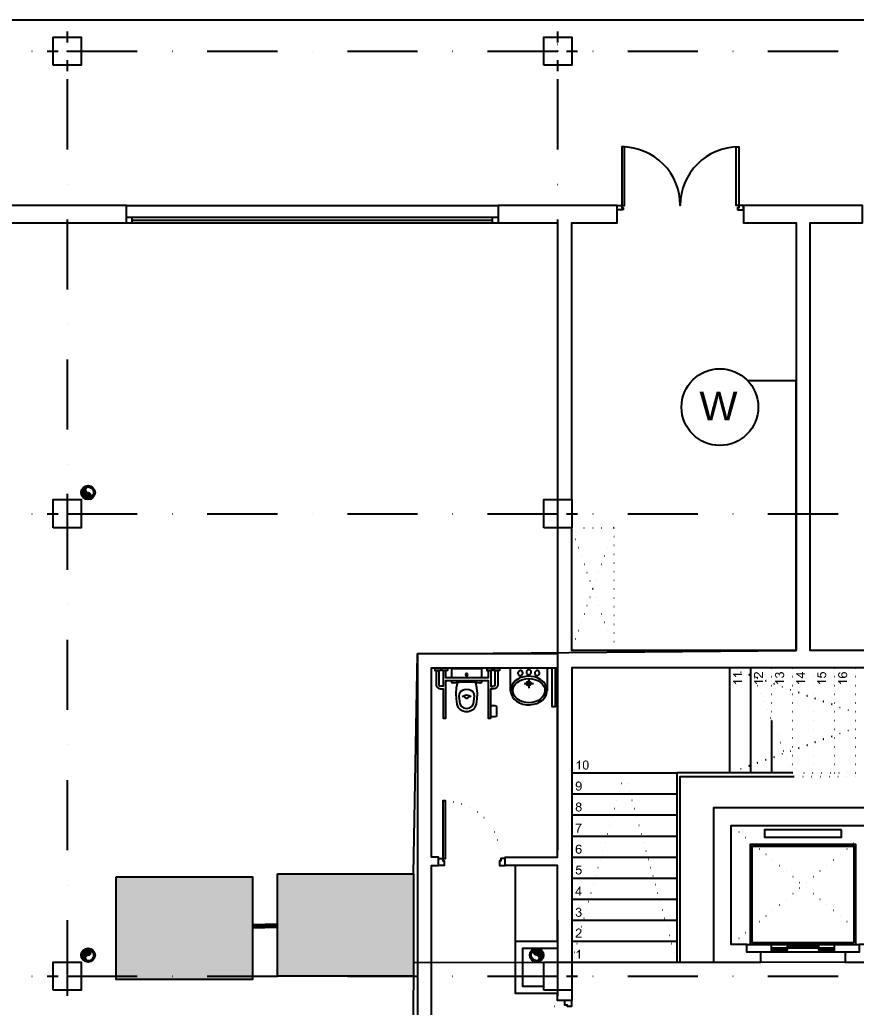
# Model space of a CAD drawing. Header units: millimetres. Extents: x -36361 to 19552, y -12473 to 22835.
# Drawn here: x -19124 to -7004, y -2768 to 11542 of the extents above; entities that cross this region are included whole.
import ezdxf

# ---------------------------------------------------------------- set-up
doc = ezdxf.new("R2010")
doc.units = ezdxf.units.MM
for name, color, linetype in [('cable a tomas dobles', 10, 'Continuous'), ('cable del wifi', 7, 'Continuous'), ('PDF3_Rellenos sólidos', 3, 'Continuous'), ('RRRRRRRRRR', 170, 'Continuous')]:
    doc.layers.add(name, color=color, linetype=linetype)
doc.layers.add('PDF3_Geometría', color=15, linetype='Continuous', true_color=0x944a4a)
doc.layers.add('PDF_Rellenos sólidos', color=172, linetype='Continuous', true_color=0x0000dd)
doc.styles.get("Standard").update_dxf_attribs({"font": 'arial.ttf'})

msp = doc.modelspace()

# ---------------------------------------------------------------- hatches: boundary and pattern name
at = {"layer": 'PDF3_Geometría', "transparency": 33554559}
for points in [[(-8790, 2065), (-8790, 2053), (-8787, 2053), (-8778, 2044), (-8775, 2044), (-8772, 2041), (-8769, 2038), (-8769, 2035), (-8763, 2029), (-8763, 2026), (-8760, 2047), (-8658, 2047), (-8658, 2065)], [(-8763, 2026), (-8760, 2023), (-8757, 2020), (-8757, 2017), (-8742, 2017), (-8742, 2020), (-8745, 2023), (-8745, 2026), (-8748, 2029), (-8748, 2032), (-8751, 2032), (-8751, 2038), (-8754, 2041), (-8757, 2044), (-8757, 2047), (-8760, 2047)], [(-8487, 2047), (-8487, 2035), (-8484, 2032), (-8484, 2029), (-8481, 2026), (-8481, 2023), (-8478, 2020), (-8478, 2017), (-8475, 2014), (-8472, 2014), (-8469, 2011), (-8466, 2011), (-8463, 2008), (-8460, 2008), (-8457, 2005), (-8448, 2005), (-8448, 2020), (-8451, 2020), (-8454, 2023), (-8460, 2023), (-8463, 2026), (-8466, 2029), (-8469, 2029), (-8469, 2032), (-8472, 2035), (-8472, 2080), (-8478, 2074), (-8481, 2071), (-8481, 2068), (-8484, 2065), (-8484, 2059), (-8487, 2056), (-8487, 2050)], [(-8472, 2080), (-8472, 2047), (-8472, 2059), (-8463, 2068), (-8460, 2068), (-8457, 2071), (-8442, 2071), (-8436, 2065), (-8430, 2065), (-8430, 2062), (-8427, 2062), (-8424, 2059), (-8424, 2056), (-8421, 2053), (-8418, 2053), (-8412, 2047), (-8409, 2041), (-8406, 2038), (-8397, 2029), (-8397, 2026), (-8388, 2017), (-8385, 2017), (-8385, 2014), (-8382, 2014), (-8373, 2005), (-8370, 2005), (-8367, 2002), (-8355, 2002), (-8355, 2089), (-8370, 2089), (-8370, 2023), (-8379, 2032), (-8382, 2032), (-8385, 2035), (-8385, 2038), (-8388, 2041), (-8409, 2062), (-8409, 2065), (-8415, 2071), (-8418, 2071), (-8418, 2074), (-8421, 2074), (-8430, 2083), (-8433, 2083), (-8436, 2086), (-8442, 2086), (-8448, 2089), (-8454, 2089), (-8457, 2086), (-8466, 2086), (-8469, 2083), (-8472, 2083)], [(-8181, 2044), (-8181, 2038), (-8178, 2035), (-8178, 2029), (-8175, 2023), (-8175, 2020), (-8172, 2020), (-8169, 2017), (-8166, 2044), (-8166, 2056), (-8163, 2059), (-8160, 2062), (-8157, 2065), (-8151, 2065), (-8148, 2068), (-8145, 2065), (-8139, 2065), (-8136, 2062), (-8133, 2062), (-8130, 2059), (-8130, 2056), (-8127, 2053), (-8127, 2047), (-8124, 2044), (-8124, 2041), (-8124, 2071), (-8127, 2074), (-8127, 2077), (-8130, 2077), (-8133, 2080), (-8136, 2080), (-8139, 2083), (-8154, 2083), (-8157, 2080), (-8160, 2080), (-8163, 2077), (-8166, 2077), (-8169, 2074), (-8172, 2071), (-8175, 2068), (-8175, 2065), (-8178, 2062), (-8178, 2056), (-8181, 2053), (-8181, 2047)], [(-8169, 2017), (-8163, 2011), (-8160, 2011), (-8157, 2008), (-8154, 2008), (-8151, 2005), (-8148, 2005), (-8145, 2020), (-8145, 2023), (-8154, 2023), (-8157, 2026), (-8160, 2026), (-8160, 2029), (-8163, 2032), (-8166, 2035), (-8166, 2044)], [(-8124, 2038), (-8113, 2035), (-8113, 2047), (-8116, 2077), (-8116, 2074), (-8119, 2071), (-8119, 2068), (-8121, 2065), (-8121, 2068), (-8124, 2071), (-8124, 2041)], [(-8116, 2077), (-8113, 2047), (-8113, 2056), (-8110, 2059), (-8110, 2062), (-8104, 2068), (-8101, 2068), (-8098, 2071), (-8077, 2071), (-8074, 2068), (-8071, 2068), (-8068, 2065), (-8068, 2062), (-8062, 2056), (-8062, 2044), (-8059, 2014), (-8059, 2017), (-8056, 2017), (-8053, 2020), (-8053, 2023), (-8050, 2026), (-8050, 2035), (-8047, 2038), (-8047, 2053), (-8050, 2056), (-8050, 2062), (-8053, 2065), (-8053, 2068), (-8056, 2071), (-8056, 2074), (-8065, 2083), (-8068, 2083), (-8071, 2086), (-8074, 2086), (-8077, 2089), (-8101, 2089), (-8104, 2086), (-8107, 2086), (-8113, 2080)], [(-8086, 2020), (-8086, 2005), (-8077, 2005), (-8071, 2008), (-8068, 2008), (-8065, 2011), (-8062, 2011), (-8059, 2014), (-8062, 2044), (-8062, 2035), (-8074, 2023), (-8080, 2023), (-8083, 2020)], [(-7876, 2071), (-7876, 2059), (-7789, 1999), (-7774, 1999), (-7774, 2056), (-7744, 2056), (-7744, 2071), (-7774, 2071), (-7774, 2089), (-7789, 2089), (-7789, 2014), (-7849, 2056)], [(-7876, 2071), (-7849, 2056), (-7789, 2056), (-7789, 2014), (-7789, 2071)], [(-7570, 2083), (-7570, 2020), (-7504, 2005), (-7501, 2023), (-7504, 2023), (-7507, 2026), (-7507, 2029), (-7513, 2035), (-7513, 2044), (-7516, 2080), (-7519, 2077), (-7519, 2026), (-7555, 2032), (-7555, 2083)], [(-7528, 2050), (-7528, 2041), (-7525, 2038), (-7525, 2032), (-7519, 2026), (-7519, 2077), (-7522, 2074), (-7522, 2071), (-7525, 2068), (-7525, 2065), (-7528, 2062), (-7528, 2053)], [(-7516, 2080), (-7513, 2044), (-7513, 2053), (-7510, 2056), (-7510, 2059), (-7507, 2062), (-7507, 2065), (-7504, 2068), (-7501, 2068), (-7498, 2071), (-7495, 2071), (-7492, 2074), (-7477, 2074), (-7474, 2071), (-7468, 2071), (-7465, 2068), (-7462, 2068), (-7462, 2065), (-7459, 2065), (-7459, 2062), (-7453, 2056), (-7453, 2047), (-7453, 2077), (-7459, 2083), (-7462, 2083), (-7465, 2086), (-7468, 2086), (-7471, 2089), (-7501, 2089), (-7504, 2086), (-7507, 2086), (-7513, 2080)], [(-7477, 2020), (-7474, 2005), (-7465, 2005), (-7462, 2008), (-7459, 2008), (-7456, 2011), (-7453, 2011), (-7450, 2014), (-7450, 2017), (-7447, 2020), (-7444, 2020), (-7444, 2023), (-7441, 2026), (-7441, 2035), (-7438, 2038), (-7438, 2053), (-7441, 2056), (-7441, 2065), (-7444, 2068), (-7444, 2071), (-7447, 2074), (-7450, 2074), (-7453, 2077), (-7453, 2035), (-7459, 2029), (-7459, 2026), (-7462, 2026), (-7465, 2023), (-7468, 2023), (-7474, 2020)], [(-7268, 2050), (-7268, 2041), (-7265, 2038), (-7265, 2035), (-7262, 2029), (-7262, 2026), (-7259, 2026), (-7259, 2023), (-7256, 2020), (-7253, 2050), (-7253, 2059), (-7244, 2068), (-7241, 2068), (-7238, 2071), (-7235, 2071), (-7235, 2086), (-7244, 2086), (-7247, 2083), (-7250, 2083), (-7259, 2074), (-7262, 2071), (-7265, 2068), (-7265, 2062), (-7268, 2059), (-7268, 2053)], [(-7256, 2020), (-7250, 2014), (-7247, 2014), (-7244, 2011), (-7241, 2011), (-7241, 2008), (-7232, 2008), (-7229, 2005), (-7214, 2005), (-7211, 2002), (-7187, 2002), (-7184, 2005), (-7169, 2005), (-7163, 2008), (-7157, 2008), (-7157, 2011), (-7154, 2011), (-7139, 2026), (-7139, 2029), (-7136, 2032), (-7136, 2038), (-7133, 2041), (-7133, 2056), (-7136, 2059), (-7136, 2062), (-7139, 2065), (-7139, 2071), (-7142, 2074), (-7145, 2074), (-7145, 2077), (-7148, 2047), (-7148, 2038), (-7160, 2026), (-7163, 2026), (-7163, 2023), (-7175, 2023), (-7178, 2020), (-7184, 2023), (-7190, 2023), (-7193, 2026), (-7196, 2026), (-7202, 2032), (-7202, 2035), (-7205, 2020), (-7226, 2020), (-7229, 2023), (-7235, 2023), (-7241, 2026), (-7253, 2038), (-7253, 2050)], [(-7220, 2050), (-7220, 2041), (-7217, 2035), (-7217, 2032), (-7211, 2026), (-7211, 2023), (-7208, 2020), (-7205, 2020), (-7202, 2035), (-7205, 2038), (-7205, 2041), (-7208, 2044), (-7208, 2077), (-7211, 2077), (-7214, 2074), (-7214, 2071), (-7217, 2068), (-7217, 2065), (-7220, 2062), (-7220, 2053)], [(-7208, 2077), (-7208, 2047), (-7208, 2050), (-7205, 2053), (-7205, 2056), (-7202, 2059), (-7202, 2062), (-7199, 2065), (-7199, 2068), (-7196, 2068), (-7193, 2071), (-7184, 2071), (-7181, 2074), (-7175, 2074), (-7172, 2071), (-7163, 2071), (-7160, 2068), (-7157, 2068), (-7148, 2059), (-7148, 2047), (-7145, 2077), (-7151, 2083), (-7157, 2083), (-7157, 2086), (-7163, 2086), (-7169, 2089), (-7190, 2089), (-7193, 2086), (-7199, 2086), (-7202, 2083), (-7205, 2083), (-7208, 2080)], [(-8790, 1963), (-8790, 1951), (-8787, 1951), (-8778, 1942), (-8775, 1942), (-8769, 1936), (-8769, 1933), (-8763, 1927), (-8763, 1924), (-8760, 1945), (-8658, 1945), (-8658, 1963)], [(-8763, 1924), (-8760, 1921), (-8757, 1918), (-8757, 1915), (-8742, 1915), (-8742, 1918), (-8745, 1921), (-8745, 1924), (-8748, 1927), (-8748, 1930), (-8751, 1930), (-8751, 1936), (-8757, 1942), (-8757, 1945), (-8760, 1945)], [(-8487, 1963), (-8487, 1951), (-8484, 1951), (-8475, 1942), (-8472, 1942), (-8466, 1936), (-8466, 1933), (-8463, 1930), (-8460, 1927), (-8460, 1924), (-8457, 1945), (-8355, 1945), (-8355, 1963)], [(-8460, 1924), (-8454, 1918), (-8454, 1915), (-8439, 1915), (-8439, 1918), (-8442, 1921), (-8442, 1924), (-8445, 1927), (-8445, 1930), (-8448, 1930), (-8448, 1936), (-8454, 1942), (-8454, 1945), (-8457, 1945)], [(-8181, 1963), (-8181, 1951), (-8178, 1951), (-8169, 1942), (-8166, 1942), (-8163, 1939), (-8160, 1936), (-8160, 1933), (-8154, 1927), (-8154, 1924), (-8151, 1945), (-8050, 1945), (-8050, 1963)], [(-8154, 1924), (-8148, 1918), (-8148, 1915), (-8133, 1915), (-8133, 1918), (-8136, 1921), (-8136, 1924), (-8139, 1927), (-8139, 1930), (-8142, 1930), (-8142, 1936), (-8148, 1942), (-8148, 1945), (-8151, 1945)], [(-7876, 1963), (-7876, 1951), (-7873, 1951), (-7864, 1942), (-7861, 1942), (-7855, 1936), (-7855, 1933), (-7849, 1927), (-7849, 1924), (-7846, 1945), (-7744, 1945), (-7744, 1963)], [(-7849, 1924), (-7843, 1918), (-7843, 1915), (-7828, 1915), (-7828, 1918), (-7831, 1921), (-7831, 1924), (-7834, 1927), (-7834, 1930), (-7837, 1930), (-7837, 1936), (-7843, 1942), (-7843, 1945), (-7846, 1945)], [(-7573, 1963), (-7573, 1951), (-7570, 1951), (-7564, 1945), (-7561, 1942), (-7558, 1942), (-7552, 1936), (-7552, 1933), (-7546, 1927), (-7546, 1924), (-7543, 1945), (-7441, 1945), (-7441, 1963)], [(-7546, 1924), (-7540, 1918), (-7540, 1915), (-7525, 1915), (-7525, 1918), (-7528, 1921), (-7528, 1924), (-7531, 1927), (-7531, 1930), (-7534, 1930), (-7534, 1936), (-7540, 1942), (-7540, 1945), (-7543, 1945)], [(-7268, 1963), (-7268, 1951), (-7265, 1951), (-7262, 1948), (-7256, 1942), (-7253, 1942), (-7247, 1936), (-7247, 1933), (-7241, 1927), (-7241, 1924), (-7238, 1945), (-7136, 1945), (-7136, 1963)], [(-7241, 1924), (-7235, 1918), (-7235, 1915), (-7220, 1915), (-7220, 1918), (-7223, 1921), (-7223, 1924), (-7226, 1927), (-7226, 1930), (-7229, 1930), (-7229, 1936), (-7235, 1942), (-7235, 1945), (-7238, 1945)], [(-11046, 783), (-11052, 777), (-11055, 777), (-11055, 762), (-11052, 762), (-11049, 765), (-11046, 765), (-11043, 768), (-11040, 768), (-11040, 771), (-11034, 771), (-11028, 777), (-11025, 777), (-11025, 780)], [(-11007, 810), (-11019, 810), (-11019, 807), (-11022, 804), (-11028, 798), (-11028, 795), (-11034, 789), (-11037, 789), (-11043, 783), (-11046, 783), (-11025, 780), (-11025, 678), (-11007, 678)], [(-10953, 795), (-10956, 795), (-10956, 792), (-10959, 786), (-10959, 783), (-10962, 780), (-10962, 777), (-10965, 774), (-10965, 714), (-10962, 711), (-10962, 705), (-10959, 702), (-10959, 696), (-10956, 693), (-10953, 690), (-10953, 687), (-10923, 690), (-10932, 690), (-10935, 693), (-10938, 693), (-10941, 696), (-10941, 699), (-10944, 699), (-10944, 705), (-10947, 708), (-10947, 717), (-10950, 720), (-10950, 762), (-10947, 768), (-10947, 777), (-10944, 780), (-10944, 786), (-10941, 786), (-10938, 789), (-10938, 792), (-10935, 795), (-10923, 795)], [(-10923, 810), (-10932, 810), (-10935, 807), (-10941, 807), (-10944, 804), (-10953, 795), (-10917, 795), (-10914, 792), (-10911, 792), (-10905, 786), (-10905, 783), (-10902, 780), (-10902, 777), (-10899, 774), (-10899, 711), (-10902, 708), (-10902, 705), (-10905, 702), (-10905, 699), (-10911, 693), (-10914, 690), (-10923, 690), (-10953, 687), (-10950, 684), (-10947, 684), (-10941, 678), (-10935, 678), (-10932, 675), (-10917, 675), (-10911, 678), (-10908, 678), (-10905, 681), (-10902, 681), (-10893, 690), (-10893, 693), (-10890, 696), (-10890, 699), (-10887, 702), (-10887, 705), (-10884, 705), (-10884, 720), (-10881, 723), (-10881, 765), (-10884, 768), (-10884, 777), (-10887, 780), (-10887, 783), (-10890, 786), (-10890, 789), (-10893, 792), (-10893, 795), (-10902, 804), (-10905, 804), (-10905, 807), (-10914, 807), (-10917, 810), (-10920, 810)], [(-11058, 492), (-11058, 489), (-11061, 486), (-11061, 483), (-11064, 480), (-11064, 477), (-11067, 474), (-11067, 444), (-11064, 441), (-11064, 435), (-11061, 435), (-11058, 432), (-11058, 429), (-11025, 432), (-11037, 432), (-11040, 435), (-11043, 435), (-11043, 438), (-11046, 438), (-11046, 441), (-11049, 444), (-11049, 447), (-11052, 450), (-11052, 468), (-11049, 474), (-11049, 477), (-11046, 480), (-11043, 480), (-11034, 489), (-11025, 489)], [(-11028, 504), (-11034, 504), (-11040, 501), (-11046, 501), (-11052, 495), (-11055, 495), (-11058, 492), (-11025, 489), (-11016, 489), (-11013, 486), (-11010, 486), (-11007, 483), (-11007, 480), (-11004, 477), (-11004, 474), (-11001, 471), (-11001, 447), (-11004, 444), (-11004, 441), (-11007, 438), (-11010, 438), (-11013, 435), (-10998, 435), (-10998, 417), (-11001, 414), (-11001, 405), (-11004, 402), (-11004, 399), (-11007, 396), (-11007, 393), (-11010, 390), (-11013, 387), (-11016, 387), (-11019, 384), (-11028, 384), (-10998, 381), (-10998, 384), (-10992, 390), (-10992, 393), (-10989, 396), (-10989, 399), (-10986, 402), (-10986, 408), (-10983, 414), (-10983, 465), (-10986, 468), (-10986, 474), (-10989, 477), (-10989, 480), (-10992, 483), (-10992, 486), (-11001, 495), (-11004, 498), (-11007, 498), (-11010, 501), (-11016, 501), (-11019, 504), (-11025, 504)], [(-11013, 435), (-11016, 432), (-11025, 432), (-11058, 429), (-11052, 423), (-11049, 423), (-11046, 420), (-11043, 420), (-11040, 417), (-11019, 417), (-11016, 420), (-11010, 420), (-11007, 423), (-11004, 426), (-11004, 429), (-11001, 432), (-10998, 435)], [(-11052, 405), (-11067, 402), (-11067, 399), (-11064, 396), (-11064, 393), (-11061, 390), (-11061, 387), (-11058, 384), (-11058, 381), (-11055, 378), (-11052, 378), (-11049, 375), (-11046, 375), (-11043, 372), (-11040, 372), (-11037, 369), (-11025, 369), (-11019, 372), (-11013, 372), (-11010, 375), (-11007, 375), (-11004, 378), (-11001, 378), (-10998, 381), (-11028, 384), (-11037, 384), (-11040, 387), (-11043, 387), (-11046, 390), (-11046, 393), (-11049, 396), (-11049, 399)], [(-11025, 201), (-11034, 201), (-11037, 198), (-11046, 198), (-11049, 195), (-11049, 192), (-11052, 192), (-11058, 186), (-11058, 183), (-11061, 180), (-11061, 177), (-11064, 174), (-11064, 159), (-11061, 156), (-11061, 153), (-11055, 147), (-11055, 144), (-11052, 144), (-11046, 141), (-11043, 141), (-11049, 138), (-11052, 138), (-11058, 133), (-11061, 133), (-11061, 130), (-11064, 127), (-11067, 121), (-11067, 112), (-11070, 109), (-11067, 103), (-11067, 94), (-11064, 91), (-11064, 88), (-11058, 82), (-11058, 79), (-11025, 82), (-11037, 82), (-11040, 85), (-11043, 85), (-11046, 88), (-11046, 91), (-11049, 94), (-11049, 97), (-11052, 100), (-11052, 115), (-11049, 118), (-11049, 121), (-11046, 124), (-11046, 127), (-11043, 127), (-11040, 130), (-11037, 133), (-10995, 133), (-11001, 138), (-11004, 138), (-11007, 141), (-11004, 141), (-11001, 144), (-10998, 147), (-11034, 147), (-11040, 153), (-11043, 153), (-11043, 156), (-11046, 159), (-11046, 177), (-11043, 180), (-11040, 180), (-11040, 183), (-11037, 186), (-11025, 186), (-10995, 189), (-11001, 195), (-11004, 195), (-11007, 198), (-11013, 198), (-11019, 201), (-11022, 201)], [(-10995, 189), (-11025, 186), (-11016, 186), (-11010, 180), (-11007, 177), (-11004, 174), (-11004, 162), (-11007, 159), (-11007, 156), (-11010, 153), (-11013, 150), (-11016, 150), (-11019, 147), (-11025, 147), (-10995, 147), (-10992, 150), (-10992, 153), (-10989, 156), (-10989, 180), (-10992, 183), (-10992, 186)], [(-10995, 133), (-11025, 133), (-11016, 133), (-11013, 130), (-11010, 130), (-11007, 127), (-11004, 124), (-11001, 121), (-11001, 115), (-10998, 112), (-10998, 100), (-11001, 97), (-11001, 94), (-11004, 91), (-11007, 88), (-11007, 85), (-11010, 85), (-11013, 82), (-11025, 82), (-11058, 79), (-11055, 79), (-11049, 73), (-11046, 73), (-11043, 70), (-11037, 70), (-11034, 67), (-11019, 67), (-11016, 70), (-11010, 70), (-11004, 73), (-11001, 73), (-10989, 85), (-10989, 88), (-10986, 91), (-10986, 94), (-10983, 97), (-10983, 118), (-10986, 121), (-10986, 124), (-10989, 127), (-10989, 130), (-10992, 133)], [(-10983, -107), (-11067, -107), (-11067, -122), (-11004, -122), (-11007, -125), (-11007, -128), (-11010, -131), (-11013, -134), (-11013, -137), (-11019, -143), (-11019, -146), (-11025, -152), (-11025, -155), (-11028, -158), (-11028, -161), (-11031, -164), (-11031, -167), (-11034, -170), (-11034, -173), (-11037, -179), (-11037, -182), (-11040, -185), (-11040, -191), (-11043, -194), (-11043, -203), (-11046, -209), (-11046, -221), (-11049, -224), (-11049, -236), (-11031, -236), (-11031, -215), (-11028, -209), (-11028, -203), (-11025, -200), (-11025, -191), (-11022, -188), (-11022, -185), (-11019, -182), (-11019, -179), (-11016, -176), (-11016, -170), (-11013, -167), (-11013, -164), (-11010, -161), (-11010, -158), (-11007, -155), (-11007, -152), (-11004, -149), (-11001, -146), (-10998, -140), (-10998, -137), (-10992, -131), (-10992, -128), (-10989, -128), (-10986, -125), (-10986, -122), (-10983, -119)], [(-11052, -422), (-11058, -428), (-11058, -431), (-11061, -434), (-11061, -437), (-11064, -437), (-11064, -446), (-11067, -449), (-11067, -464), (-11070, -467), (-11070, -491), (-11067, -494), (-11067, -509), (-11064, -515), (-11064, -521), (-11061, -521), (-11061, -524), (-11046, -539), (-11043, -539), (-11040, -542), (-11034, -542), (-11031, -545), (-11016, -545), (-11013, -542), (-11010, -542), (-11007, -539), (-11001, -539), (-10998, -536), (-10998, -533), (-10995, -533), (-11025, -530), (-11034, -530), (-11046, -518), (-11046, -515), (-11049, -515), (-11049, -503), (-11052, -500), (-11049, -494), (-11049, -488), (-11046, -485), (-11046, -482), (-11040, -476), (-11037, -476), (-11052, -473), (-11052, -452), (-11049, -449), (-11049, -443), (-11046, -437), (-11040, -431), (-11037, -428), (-11034, -425), (-11022, -425)], [(-11022, -410), (-11031, -410), (-11034, -413), (-11037, -413), (-11043, -416), (-11046, -416), (-11046, -419), (-11049, -419), (-11052, -422), (-11022, -425), (-11013, -425), (-11010, -428), (-11007, -431), (-11004, -434), (-11004, -437), (-11001, -440), (-11001, -443), (-10986, -443), (-10986, -434), (-10989, -431), (-10989, -428), (-11001, -416), (-11004, -413), (-11010, -413), (-11013, -410), (-11019, -410)], [(-11022, -458), (-11031, -458), (-11037, -461), (-11040, -461), (-11046, -467), (-11049, -467), (-11052, -470), (-11052, -473), (-11037, -476), (-11034, -473), (-11031, -473), (-11028, -470), (-10995, -470), (-10995, -467), (-10998, -464), (-11001, -464), (-11004, -461), (-11007, -461), (-11010, -458), (-11019, -458)], [(-10995, -470), (-11025, -470), (-11022, -470), (-11019, -473), (-11016, -473), (-11013, -476), (-11010, -476), (-11007, -479), (-11004, -479), (-11004, -482), (-11001, -485), (-11001, -494), (-10998, -497), (-10998, -503), (-11001, -506), (-11001, -515), (-11004, -518), (-11004, -521), (-11007, -524), (-11010, -527), (-11013, -530), (-11025, -530), (-10995, -533), (-10989, -527), (-10989, -521), (-10986, -521), (-10986, -515), (-10983, -509), (-10983, -488), (-10986, -485), (-10986, -479), (-10989, -476), (-10989, -473), (-10992, -470)], [(-10989, -715), (-11052, -715), (-11067, -781), (-11049, -784), (-11049, -781), (-11046, -778), (-11043, -778), (-11037, -772), (-11028, -772), (-10992, -769), (-10995, -766), (-11046, -766), (-11040, -730), (-10989, -730)], [(-11052, -808), (-11067, -811), (-11067, -820), (-11064, -823), (-11064, -826), (-11061, -829), (-11061, -832), (-11058, -835), (-11055, -835), (-11052, -838), (-11052, -841), (-11049, -841), (-11046, -844), (-11037, -844), (-11034, -847), (-11019, -847), (-11016, -844), (-11007, -844), (-11004, -841), (-11001, -841), (-10998, -838), (-10998, -835), (-10995, -832), (-11037, -832), (-11043, -826), (-11046, -826), (-11046, -823), (-11049, -820), (-11049, -817), (-11052, -811)], [(-11022, -757), (-11031, -757), (-11034, -760), (-11040, -760), (-11046, -766), (-10995, -766), (-10998, -763), (-11001, -763), (-11004, -760), (-11007, -760), (-11010, -757), (-11019, -757)], [(-10992, -769), (-11028, -772), (-11019, -772), (-11016, -775), (-11013, -775), (-11010, -778), (-11007, -778), (-11004, -781), (-11004, -784), (-11001, -787), (-11001, -790), (-10998, -793), (-10998, -808), (-11001, -811), (-11001, -817), (-11004, -820), (-11004, -823), (-11007, -823), (-11007, -826), (-11010, -826), (-11016, -832), (-11025, -832), (-10995, -832), (-10989, -826), (-10989, -823), (-10986, -820), (-10986, -817), (-10983, -814), (-10983, -784), (-10986, -781), (-10986, -778), (-10992, -772)], [(-11001, -1018), (-11013, -1018), (-11073, -1105), (-11073, -1120), (-11016, -1120), (-11016, -1150), (-11001, -1150), (-11001, -1120), (-10983, -1120), (-10983, -1105), (-11058, -1105), (-11016, -1045)], [(-11001, -1018), (-11016, -1045), (-11016, -1105), (-11058, -1105), (-11001, -1105)], [(-11055, -1336), (-11061, -1342), (-11061, -1345), (-11064, -1348), (-11064, -1351), (-11067, -1354), (-11067, -1357), (-11052, -1360), (-11049, -1360), (-11049, -1351), (-11046, -1348), (-11046, -1345), (-11043, -1345), (-11037, -1339), (-11028, -1339)], [(-11052, -1420), (-11067, -1420), (-11067, -1429), (-11064, -1435), (-11064, -1438), (-11061, -1441), (-11061, -1444), (-11058, -1447), (-11028, -1444), (-11037, -1444), (-11040, -1441), (-11049, -1432), (-11049, -1426), (-11052, -1423)], [(-10995, -1390), (-11025, -1393), (-11016, -1393), (-11013, -1396), (-11010, -1396), (-11007, -1399), (-11004, -1402), (-11004, -1405), (-11001, -1408), (-11001, -1429), (-11004, -1432), (-11004, -1435), (-11007, -1438), (-11010, -1438), (-11013, -1441), (-11016, -1444), (-11028, -1444), (-11058, -1447), (-11055, -1447), (-11055, -1450), (-11052, -1453), (-11049, -1453), (-11046, -1456), (-11037, -1456), (-11034, -1459), (-11019, -1459), (-11016, -1456), (-11010, -1456), (-11007, -1453), (-11004, -1453), (-11001, -1450), (-10998, -1450), (-10992, -1444), (-10989, -1441), (-10989, -1438), (-10986, -1435), (-10986, -1432), (-10983, -1429), (-10983, -1405), (-10986, -1402), (-10986, -1399), (-10992, -1393)], [(-11028, -1324), (-11034, -1324), (-11037, -1327), (-11043, -1327), (-11049, -1330), (-11052, -1330), (-11052, -1333), (-11055, -1336), (-11028, -1339), (-11016, -1339), (-11010, -1345), (-11007, -1348), (-11007, -1354), (-11004, -1357), (-11007, -1360), (-11007, -1366), (-11010, -1369), (-11010, -1372), (-11013, -1375), (-11016, -1375), (-11019, -1378), (-11025, -1378), (-11028, -1381), (-11031, -1381), (-11001, -1381), (-10998, -1378), (-10995, -1378), (-10995, -1375), (-10992, -1372), (-10992, -1369), (-10989, -1366), (-10989, -1351), (-10992, -1348), (-10992, -1345), (-10995, -1342), (-10995, -1339), (-11001, -1333), (-11004, -1330), (-11007, -1330), (-11010, -1327), (-11016, -1327), (-11019, -1324), (-11025, -1324)], [(-11034, -1381), (-11037, -1393), (-11025, -1393), (-10995, -1390), (-10998, -1390), (-11001, -1387), (-11004, -1387), (-11007, -1384), (-11004, -1384), (-11001, -1381), (-11031, -1381)], [(-10992, -1641), (-11025, -1641), (-11013, -1641), (-11010, -1644), (-11007, -1647), (-11004, -1650), (-11004, -1653), (-11001, -1656), (-11001, -1671), (-11004, -1674), (-11007, -1677), (-11007, -1683), (-11010, -1683), (-11010, -1686), (-11013, -1689), (-11016, -1689), (-11019, -1692), (-11019, -1695), (-11022, -1698), (-11025, -1701), (-11031, -1704), (-11043, -1716), (-11046, -1716), (-11055, -1725), (-11055, -1728), (-11058, -1728), (-11058, -1731), (-11067, -1740), (-11067, -1743), (-11070, -1746), (-11070, -1758), (-10983, -1758), (-10983, -1743), (-11049, -1743), (-11046, -1740), (-11040, -1734), (-11040, -1731), (-11037, -1728), (-11034, -1728), (-11010, -1704), (-11007, -1704), (-11004, -1701), (-11001, -1698), (-11001, -1695), (-10998, -1695), (-10998, -1692), (-10989, -1683), (-10989, -1680), (-10986, -1677), (-10986, -1671), (-10983, -1665), (-10983, -1659), (-10986, -1656), (-10986, -1647), (-10989, -1644), (-10989, -1641)], [(-11025, -1626), (-11037, -1626), (-11040, -1629), (-11043, -1629), (-11046, -1632), (-11049, -1632), (-11052, -1635), (-11055, -1635), (-11058, -1638), (-11058, -1641), (-11061, -1644), (-11061, -1647), (-11064, -1650), (-11064, -1653), (-11067, -1656), (-11067, -1665), (-11052, -1665), (-11052, -1662), (-11049, -1659), (-11049, -1653), (-11043, -1647), (-11043, -1644), (-11040, -1644), (-11037, -1641), (-10992, -1641), (-11001, -1632), (-11004, -1632), (-11007, -1629), (-11013, -1629), (-11016, -1626), (-11022, -1626)], [(-11046, -1959), (-11052, -1965), (-11055, -1965), (-11055, -1980), (-11052, -1980), (-11049, -1977), (-11046, -1977), (-11043, -1974), (-11040, -1974), (-11040, -1971), (-11034, -1971), (-11031, -1968), (-11028, -1965), (-11025, -1965), (-11025, -1962)], [(-11007, -1932), (-11019, -1932), (-11019, -1935), (-11028, -1944), (-11028, -1947), (-11034, -1953), (-11037, -1953), (-11043, -1959), (-11046, -1959), (-11025, -1962), (-11025, -2064), (-11007, -2064)]]:
    msp.add_hatch(color=3, dxfattribs=at).paths.add_polyline_path(points)
at = {"layer": 'RRRRRRRRRR'}
msp.add_hatch(color=256, dxfattribs=at).paths.add_polyline_path([(-15390, -2318), (-13417, -2318), (-13417, -833), (-15390, -833)])
at = {"layer": 'RRRRRRRRRR', "true_color": 0x139b48}
msp.add_hatch(color=114, dxfattribs=at).paths.add_polyline_path([(-17725, -2364), (-15751, -2364), (-15751, -879), (-17725, -879)])

# ---------------------------------------------------------------- linework, layer by layer
at = {"layer": 'cable a tomas dobles'}
msp.add_line((-13417, -2119), (-4574, -2110), dxfattribs=at)
at = {"layer": 'cable del wifi'}
for p, q in [((-7876, 6312), (-8577, 6312)), ((-7876, 2404), (-7876, 6312)), ((-13417, -833), (-13362, 2353)), ((-13362, 2353), (-7876, 2404)), ((-13417, -2318), (-13436, -3942))]:
    msp.add_line(p, q, dxfattribs=at)
at = {"layer": 'PDF3_Geometría', "color": 1, "lineweight": 25}
msp.add_lwpolyline([(17562, -9476), (-33113, -9476), (-33113, 11542), (17562, 11542)], close=True, dxfattribs=at)
at = {"layer": 'PDF3_Geometría', "color": 8, "lineweight": 25, "true_color": 0x7f7f7f}
for points in [[(-18438, 11374), (-18438, 11213)], [(-11330, 11374), (-11330, 11213)], [(-18438, 11189), (-18435, 11189)], [(-11330, 11189), (-11327, 11189)], [(-18947, 11087), (-18944, 11087)], [(-18725, 11087), (-18566, 11087)], [(-18438, 11087), (-18435, 11087), (-18438, 11087), (-17422, 11087)], [(-18312, 11087), (-18150, 11087)], [(-16916, 11087), (-16913, 11087)], [(-16406, 11087), (-15390, 11087)], [(-14884, 11087), (-14881, 11087)], [(-14375, 11087), (-13362, 11087)], [(-12853, 11087), (-12850, 11087)], [(-12346, 11087), (-11330, 11087), (-11327, 11087), (-11330, 11087)], [(-11618, 11087), (-11456, 11087)], [(-11202, 11087), (-11043, 11087)], [(-10821, 11087), (-10818, 11087)], [(-10315, 11087), (-9299, 11087)], [(-8790, 11087), (-8787, 11087)], [(-8283, 11087), (-7268, 11087)], [(-18438, 10958), (-18438, 10799)], [(-11330, 10958), (-11330, 10799)], [(-18438, 10679), (-18438, 9664)], [(-11330, 10679), (-11330, 9664)], [(-18438, 9157), (-18435, 9157)], [(-11330, 9157), (-11327, 9157)], [(-18438, 8648), (-18438, 7635)], [(-11330, 8648), (-11330, 7635)], [(-18438, 7126), (-18435, 7126)], [(-11330, 7126), (-11327, 7126)], [(-18438, 6619), (-18438, 5604)], [(-11330, 6619), (-11330, 5604)], [(-18438, 5094), (-18435, 5094)], [(-11330, 5094), (-11327, 5094)], [(-18438, 4672), (-18438, 4510)], [(-18438, 4588), (-18438, 3572)], [(-11330, 4672), (-11330, 4510)], [(-11330, 4588), (-11330, 3572)], [(-18947, 4384), (-18944, 4384)], [(-18725, 4384), (-18566, 4384)], [(-18438, 4384), (-18435, 4384), (-18438, 4384), (-17422, 4384)], [(-18312, 4384), (-18150, 4384)], [(-16916, 4384), (-16913, 4384)], [(-16406, 4384), (-15390, 4384)], [(-14884, 4384), (-14881, 4384)], [(-14375, 4384), (-13362, 4384)], [(-12853, 4384), (-12850, 4384)], [(-12346, 4384), (-11330, 4384), (-11327, 4384), (-11330, 4384)], [(-11618, 4384), (-11456, 4384)], [(-11202, 4384), (-11043, 4384)], [(-10821, 4384), (-10818, 4384)], [(-10315, 4384), (-9299, 4384)], [(-8790, 4384), (-8787, 4384)], [(-8283, 4384), (-7268, 4384)], [(-18438, 4258), (-18438, 4097)], [(-11330, 4258), (-11330, 4097)], [(-10950, 4180), (-10947, 4180)], [(-10821, 4180), (-10818, 4180)], [(-10695, 4180), (-10692, 4180)], [(-10516, 4180), (-10513, 4180)], [(-11070, 4013), (-11067, 4013)], [(-10575, 4013), (-10572, 4013)], [(-10516, 4055), (-10513, 4055)], [(-11028, 3893), (-11025, 3893)], [(-10614, 3893), (-10611, 3893)], [(-10516, 3929), (-10513, 3929)], [(-10986, 3773), (-10983, 3773)], [(-10656, 3773), (-10653, 3773)], [(-10516, 3800), (-10513, 3800)], [(-10944, 3653), (-10941, 3653)], [(-10698, 3653), (-10695, 3653)], [(-10516, 3674), (-10513, 3674)], [(-10905, 3533), (-10902, 3533)], [(-10740, 3533), (-10737, 3533)], [(-10516, 3548), (-10513, 3548)], [(-10863, 3413), (-10860, 3413)], [(-10779, 3413), (-10776, 3413)], [(-10516, 3419), (-10513, 3419)], [(-10516, 3294), (-10513, 3294)], [(-10863, 3174), (-10860, 3174)], [(-10779, 3174), (-10776, 3174)], [(-10516, 3165), (-10513, 3165)], [(-18438, 3066), (-18435, 3066)], [(-11330, 3066), (-11327, 3066)], [(-10905, 3054), (-10902, 3054)], [(-10740, 3054), (-10737, 3054)], [(-10516, 3039), (-10513, 3039)], [(-10944, 2934), (-10941, 2934)], [(-10698, 2934), (-10695, 2934)], [(-10516, 2913), (-10513, 2913)], [(-10986, 2814), (-10983, 2814)], [(-10656, 2814), (-10653, 2814)], [(-10516, 2784), (-10513, 2784)], [(-11028, 2691), (-11025, 2691)], [(-10614, 2691), (-10611, 2691)], [(-10516, 2658), (-10513, 2658)], [(-18438, 2556), (-18438, 1541)], [(-11330, 2556), (-11330, 1541)], [(-11070, 2571), (-11067, 2571)], [(-10575, 2571), (-10572, 2571)], [(-10516, 2533), (-10513, 2533)], [(-11127, 2404), (-11124, 2404)], [(-8538, 2152), (-8535, 2152)], [(-8232, 2152), (-8229, 2152)], [(-7927, 2152), (-7924, 2152)], [(-7624, 2152), (-7621, 2152)], [(-7319, 2152), (-7316, 2152)], [(-7013, 2152), (-7010, 2152)], [(-8481, 2011), (-8478, 2011)], [(-8232, 2023), (-8229, 2023)], [(-7927, 2023), (-7924, 2023)], [(-7624, 2023), (-7621, 2023)], [(-7319, 2023), (-7316, 2023)], [(-7013, 2023), (-7010, 2023)], [(-8433, 1894), (-8430, 1894)], [(-8232, 1897), (-8229, 1897)], [(-7927, 1897), (-7924, 1897)], [(-7624, 1897), (-7621, 1897)], [(-7319, 1897), (-7316, 1897)], [(-7013, 1897), (-7010, 1897)], [(-8388, 1777), (-8385, 1777)], [(-8232, 1768), (-8229, 1768)], [(-7927, 1768), (-7924, 1768)], [(-7624, 1768), (-7621, 1768)], [(-7319, 1768), (-7316, 1768)], [(-7013, 1768), (-7010, 1768)], [(-8340, 1658), (-8337, 1658)], [(-8232, 1643), (-8229, 1643)], [(-7927, 1643), (-7924, 1643)], [(-7624, 1643), (-7621, 1643)], [(-7319, 1643), (-7316, 1643)], [(-7013, 1643), (-7010, 1643)], [(-8292, 1541), (-8289, 1541)], [(-8232, 1517), (-8229, 1517)], [(-7927, 1517), (-7924, 1517)], [(-7624, 1517), (-7621, 1517)], [(-7319, 1517), (-7316, 1517)], [(-7013, 1517), (-7010, 1517)], [(-8244, 1424), (-8241, 1424)], [(-8232, 1388), (-8229, 1388)], [(-8199, 1304), (-8196, 1304)], [(-7927, 1388), (-7924, 1388)], [(-7624, 1388), (-7621, 1388)], [(-7319, 1388), (-7316, 1388)], [(-7013, 1388), (-7010, 1388)], [(-8151, 1187), (-8148, 1187)], [(-7927, 1262), (-7924, 1262)], [(-7624, 1262), (-7621, 1262)], [(-7319, 1262), (-7316, 1262)], [(-7013, 1262), (-7010, 1262)], [(-18438, 1034), (-18435, 1034)], [(-11330, 1034), (-11327, 1034)], [(-8104, 1070), (-8101, 1070)], [(-7927, 1136), (-7924, 1136)], [(-7927, 1007), (-7924, 1007)], [(-7624, 1136), (-7621, 1136)], [(-7624, 1007), (-7621, 1007)], [(-7319, 1136), (-7316, 1136)], [(-7319, 1007), (-7316, 1007)], [(-7013, 1136), (-7010, 1136)], [(-7013, 1007), (-7010, 1007)], [(-8056, 950), (-8053, 950)], [(-7927, 882), (-7924, 882)], [(-7624, 882), (-7621, 882)], [(-7319, 882), (-7316, 882)], [(-7013, 882), (-7010, 882)], [(-8011, 834), (-8008, 834)], [(-7963, 717), (-7960, 717)], [(-7927, 756), (-7924, 756)], [(-7624, 756), (-7621, 756)], [(-7319, 756), (-7316, 756)], [(-7013, 756), (-7010, 756)], [(-10366, 627), (-10363, 627)], [(-7777, 576), (-7774, 576)], [(-7762, 627), (-7759, 627)], [(-7651, 576), (-7648, 576)], [(-7636, 627), (-7633, 627)], [(-7624, 627), (-7621, 627)], [(-7525, 576), (-7522, 576)], [(-7507, 627), (-7504, 627)], [(-7396, 576), (-7393, 576)], [(-7381, 627), (-7378, 627)], [(-7319, 627), (-7316, 627)], [(-7271, 576), (-7268, 576)], [(-7256, 627), (-7253, 627)], [(-7142, 576), (-7139, 576)], [(-7127, 627), (-7124, 627)], [(-7016, 576), (-7013, 576)], [(-7013, 627), (-7010, 627)], [(-18438, 525), (-18438, -491)], [(-11330, 525), (-11330, -491)], [(-10405, 480), (-10402, 480)], [(-10324, 480), (-10321, 480)], [(-10441, 357), (-10438, 357)], [(-10291, 357), (-10288, 357)], [(-12993, 225), (-12990, 225)], [(-12844, 210), (-12841, 210)], [(-12721, 180), (-12718, 180)], [(-10474, 234), (-10471, 234)], [(-10255, 234), (-10252, 234)], [(-12604, 130), (-12601, 130)], [(-12496, 64), (-12493, 64)], [(-10507, 112), (-10504, 112)], [(-10222, 112), (-10219, 112)], [(-12400, -20), (-12397, -20)], [(-12319, -116), (-12316, -116)], [(-10575, -131), (-10572, -131)], [(-10542, -8), (-10539, -8)], [(-10189, -8), (-10186, -8)], [(-10153, -131), (-10150, -131)], [(-8817, -134), (-8814, -134)], [(-12250, -224), (-12247, -224)], [(-10608, -254), (-10605, -254)], [(-10120, -254), (-10117, -254)], [(-8703, -227), (-8700, -227)], [(-12202, -341), (-12199, -341)], [(-10644, -377), (-10641, -377)], [(-10087, -377), (-10084, -377)], [(-8607, -308), (-8604, -308)], [(-8508, -389), (-8505, -389)], [(-7043, -389), (-7040, -389)], [(-12169, -464), (-12166, -464)], [(-10677, -500), (-10674, -500)], [(-10051, -500), (-10048, -500)], [(-8409, -470), (-8406, -470)], [(-8313, -551), (-8310, -551)], [(-7238, -551), (-7235, -551)], [(-7139, -470), (-7136, -470)], [(-12154, -611), (-12151, -611)], [(-10710, -623), (-10707, -623)], [(-10018, -623), (-10015, -623)], [(-8214, -632), (-8211, -632)], [(-8119, -712), (-8116, -712)], [(-7432, -712), (-7429, -712)], [(-7336, -632), (-7333, -632)], [(-10746, -742), (-10743, -742)], [(-9985, -742), (-9982, -742)], [(-8020, -793), (-8017, -793)], [(-7531, -793), (-7528, -793)], [(-18438, -997), (-18435, -997)], [(-11330, -997), (-11327, -997)], [(-10812, -988), (-10809, -988)], [(-10779, -865), (-10776, -865)], [(-9949, -865), (-9946, -865)], [(-9916, -988), (-9913, -988)], [(-7921, -874), (-7918, -874)], [(-7825, -958), (-7822, -958)], [(-7726, -958), (-7723, -958)], [(-7627, -874), (-7624, -874)], [(-10848, -1111), (-10845, -1111)], [(-9883, -1111), (-9880, -1111)], [(-7921, -1120), (-7918, -1120)], [(-7825, -1039), (-7822, -1039)], [(-7726, -1039), (-7723, -1039)], [(-7627, -1120), (-7624, -1120)], [(-10881, -1234), (-10878, -1234)], [(-9847, -1234), (-9844, -1234)], [(-8119, -1282), (-8116, -1282)], [(-8020, -1201), (-8017, -1201)], [(-7531, -1201), (-7528, -1201)], [(-7432, -1282), (-7429, -1282)], [(-10914, -1354), (-10911, -1354)], [(-9814, -1354), (-9811, -1354)], [(-8214, -1363), (-8211, -1363)], [(-7336, -1363), (-7333, -1363)], [(-18438, -1506), (-18438, -2519)], [(-11330, -1506), (-11330, -2519)], [(-10950, -1476), (-10947, -1476)], [(-9781, -1476), (-9778, -1476)], [(-8409, -1524), (-8406, -1524)], [(-8313, -1444), (-8310, -1444)], [(-7238, -1444), (-7235, -1444)], [(-7139, -1524), (-7136, -1524)], [(-10983, -1599), (-10980, -1599)], [(-9745, -1599), (-9742, -1599)], [(-8607, -1686), (-8604, -1686)], [(-8508, -1605), (-8505, -1605)], [(-7043, -1605), (-7040, -1605)], [(-11052, -1845), (-11049, -1845)], [(-11016, -1722), (-11013, -1722)], [(-9713, -1722), (-9710, -1722)], [(-9680, -1845), (-9677, -1845)], [(-8817, -1860), (-8814, -1860)], [(-8703, -1767), (-8700, -1767)], [(-11085, -1968), (-11082, -1968)], [(-9644, -1968), (-9641, -1968)], [(-18438, -2031), (-18438, -2190)], [(-11330, -2031), (-11330, -2190)], [(-11127, -2115), (-11124, -2115)], [(-9602, -2115), (-9599, -2115)], [(-18947, -2318), (-18944, -2318)], [(-18725, -2318), (-18566, -2318)], [(-18438, -2318), (-18435, -2318), (-18438, -2318), (-17422, -2318)], [(-18312, -2318), (-18150, -2318)], [(-16916, -2318), (-16913, -2318)], [(-16406, -2318), (-15390, -2318)], [(-14884, -2318), (-14881, -2318)], [(-14375, -2318), (-13362, -2318)], [(-12853, -2318), (-12850, -2318)], [(-12346, -2318), (-11330, -2318), (-11327, -2318), (-11330, -2318)], [(-11618, -2318), (-11456, -2318)], [(-11202, -2318), (-11043, -2318)], [(-10821, -2318), (-10818, -2318)], [(-10315, -2318), (-9299, -2318)], [(-8790, -2318), (-8787, -2318)], [(-8283, -2318), (-7268, -2318)], [(-18438, -2444), (-18438, -2603)], [(-11330, -2444), (-11330, -2603)], [(-11375, -2750), (-11372, -2750)], [(-11229, -2735), (-11226, -2735)]]:
    msp.add_lwpolyline(points, dxfattribs=at)
at = {"layer": 'PDF3_Geometría', "color": 7, "lineweight": 25}
for points in [[(-18641, 10883), (-18641, 11291), (-18234, 11291), (-18234, 10883)], [(-11531, 10883), (-11531, 11291), (-11127, 11291), (-11127, 10883)], [(-18641, 4180), (-18641, 4588), (-18234, 4588), (-18234, 4180)], [(-11531, 4180), (-11531, 4588), (-11127, 4588), (-11127, 4180)], [(-18641, -2519), (-18641, -2115), (-18234, -2115), (-18234, -2519)], [(-11531, -2519), (-11531, -2115), (-11127, -2115), (-11127, -2519)]]:
    msp.add_lwpolyline(points, close=True, dxfattribs=at)
at = {"layer": 'PDF3_Geometría', "color": 3, "lineweight": 25}
for points in [[(-10381, 8786), (-10468, 8786), (-10468, 8852), (-10360, 8852), (-10360, 9700), (-10399, 9700), (-10399, 8819), (-10381, 8819)], [(-8724, 8786), (-8637, 8786), (-8637, 8852), (-8745, 8852), (-8745, 9700), (-8706, 9700), (-8706, 8819), (-8724, 8819)], [(-11366, 2152), (-11366, 1586), (-11411, 1586), (-11411, 2152)], [(-12631, 2053), (-12637, 2065), (-12649, 2071), (-12661, 2065), (-12667, 2053), (-12661, 2041), (-12649, 2038), (-12637, 2041)], [(-11906, 2074), (-11906, 2068), (-11903, 2062), (-11900, 2056), (-11897, 2050), (-11891, 2044), (-11885, 2041), (-11879, 2041), (-11873, 2038), (-11864, 2038), (-11858, 2041), (-11846, 2047), (-11834, 2071), (-11834, 2077), (-11846, 2101), (-11864, 2110), (-11879, 2110), (-11891, 2104), (-11897, 2098), (-11900, 2092), (-11903, 2086), (-11906, 2080)], [(-11714, 2086), (-11714, 2101), (-11723, 2110), (-11729, 2116), (-11741, 2122), (-11753, 2122), (-11765, 2116), (-11771, 2113), (-11780, 2104), (-11783, 2095), (-11783, 2077), (-11780, 2071), (-11777, 2065), (-11771, 2059), (-11753, 2050), (-11747, 2050), (-11741, 2053), (-11735, 2053), (-11729, 2059), (-11723, 2062), (-11717, 2068), (-11714, 2074)], [(-11663, 2074), (-11660, 2068), (-11660, 2062), (-11657, 2056), (-11651, 2050), (-11648, 2044), (-11642, 2041), (-11636, 2041), (-11627, 2038), (-11621, 2038), (-11615, 2041), (-11603, 2047), (-11597, 2053), (-11591, 2065), (-11591, 2083), (-11597, 2095), (-11603, 2101), (-11621, 2110), (-11636, 2110), (-11648, 2104), (-11651, 2098), (-11657, 2092), (-11660, 2086), (-11660, 2080)], [(-11726, 1924), (-11732, 1942), (-11747, 1948), (-11765, 1942), (-11771, 1924), (-11765, 1906), (-11747, 1900), (-11732, 1906)], [(-12718, 1819), (-12742, 1801), (-12757, 1774), (-12760, 1741), (-12748, 1631), (-12730, 1595), (-12694, 1571), (-12649, 1562), (-12601, 1571), (-12568, 1595), (-12550, 1631), (-12535, 1741), (-12541, 1774), (-12556, 1801), (-12580, 1819), (-12613, 1834), (-12649, 1837), (-12685, 1834)], [(-12993, -611), (-12957, -611), (-12957, 225), (-12993, 225)], [(-7217, -197), (-8334, -197), (-8334, -305), (-7217, -305)], [(-7040, -1833), (-8511, -1833), (-8511, -434), (-7040, -434)], [(-6962, -1860), (-6962, -1968), (-8589, -1968), (-8589, -1860)]]:
    msp.add_lwpolyline(points, close=True, dxfattribs=at)
msp.add_lwpolyline([(-8706, 9700, 0.412648), (-9554, 8852, 0.414944), (-10399, 9700)], format="xyb", dxfattribs=at)
at = {"layer": 'PDF3_Geometría', "color": 2, "lineweight": 25}
for points in [[(-19301, 8852), (-19301, 8600), (-17575, 8600), (-17575, 8852)], [(-8385, -2115), (-8385, -1968), (-8589, -1968), (-8589, -1860), (-8817, -1860), (-8817, -134), (-6734, -134), (-6734, -1860), (-6962, -1860), (-6962, -1968), (-7166, -1968), (-7166, -2115), (-6480, -2115), (-5853, -2115), (-5853, -2013), (-6480, -2013), (-6480, 121), (-9071, 121), (-9071, -2115)]]:
    msp.add_lwpolyline(points, close=True, dxfattribs=at)
at = {"layer": 'PDF3_Geometría', "color": 3, "lineweight": 25}
for points in [[(-17575, 8852), (-12193, 8852)], [(-17575, 8681), (-12193, 8681)], [(-17575, 8600), (-12193, 8600)], [(-17494, 8600), (-17494, 8681)], [(-17494, 8639), (-12274, 8639)], [(-12274, 8600), (-12274, 8681)], [(-18132, 4771), (-18153, 4765), (-18168, 4750), (-18174, 4729), (-18168, 4711), (-18153, 4696), (-18132, 4690), (-18114, 4684), (-18099, 4669), (-18093, 4648), (-18099, 4627), (-18114, 4612), (-18132, 4609)], [(-13110, 2152), (-13110, 2110), (-13050, 2110), (-13050, 1906), (-13044, 1891), (-13029, 1885)], [(-13029, 2152), (-13029, 2110), (-13089, 2110), (-13089, 1906), (-13086, 1882), (-13071, 1864), (-13053, 1849), (-13029, 1846), (-12987, 1846)], [(-12927, 2152), (-12927, 2110), (-13008, 2110), (-13008, 2152)], [(-12277, 2152), (-12277, 2110), (-12337, 2110), (-12337, 2008), (-12948, 2008), (-12948, 2110)], [(-12358, 2152), (-12358, 2110), (-12298, 2110), (-12298, 1885), (-12262, 1885)], [(-12256, 2152), (-12256, 2110), (-12196, 2110), (-12196, 1906), (-12202, 1882), (-12214, 1864), (-12235, 1849), (-12256, 1846), (-12298, 1846), (-12277, 1846)], [(-12175, 2152), (-12175, 2110), (-12238, 2110), (-12238, 1906), (-12244, 1891), (-12256, 1885)], [(-12014, 1819), (-12014, 2152)], [(-11483, 2152), (-11483, 1819), (-11480, 1819)], [(-8841, 2152), (-8841, 627)], [(-8538, 2152), (-8538, 627)], [(-12987, 2110), (-12987, 1885), (-13023, 1885)], [(-12865, 2008), (-12865, 2122), (-12859, 2134), (-12847, 2140), (-12451, 2140), (-12436, 2134), (-12433, 2122), (-12433, 2008)], [(-13008, 1846), (-12987, 1846), (-12987, 1421), (-12948, 1421), (-12948, 1969), (-12337, 1969), (-12337, 1421), (-12298, 1421), (-12298, 1846)], [(-12433, 1969), (-12433, 1945), (-12439, 1933), (-12454, 1927), (-12583, 1945), (-12715, 1945), (-12844, 1927), (-12859, 1933), (-12865, 1945), (-12865, 1969)], [(-12781, 1939), (-12799, 1861), (-12805, 1780), (-12802, 1703), (-12790, 1622), (-12775, 1583), (-12748, 1553), (-12712, 1532), (-12670, 1520), (-12628, 1520), (-12586, 1532), (-12550, 1553), (-12523, 1583), (-12508, 1622), (-12496, 1703), (-12493, 1780), (-12499, 1861), (-12517, 1939)], [(-11813, 1924), (-11681, 1924)], [(-11747, 1990), (-11747, 1858)], [(-12583, 1730), (-12613, 1747), (-12649, 1753), (-12682, 1747), (-12712, 1730)], [(-12691, 1744), (-12679, 1724), (-12661, 1712), (-12637, 1712), (-12616, 1724), (-12607, 1744)], [(-12298, 1604), (-12238, 1604), (-12223, 1598), (-12217, 1583), (-12217, 1460), (-12223, 1445), (-12238, 1439), (-12298, 1439)], [(-8232, 1388), (-8232, 627)], [(-11127, 627), (-9602, 627)], [(-7927, 627), (-9602, 627), (-9602, -2115)], [(-9554, -2115), (-9554, 576), (-7906, 576)], [(-11127, 324), (-9602, 324)], [(-11127, 19), (-9602, 19)], [(-11127, -287), (-9602, -287)], [(-8538, -1860), (-8538, -407), (-7013, -407), (-7013, -1860)], [(-13056, -611), (-12993, -611), (-12993, -647), (-12975, -647), (-12975, -712), (-13056, -712)], [(-12092, -611), (-12154, -611), (-12154, -647), (-12172, -647), (-12172, -712), (-12092, -712)], [(-11939, -1809), (-11939, -712)], [(-11127, -593), (-9602, -593)], [(-11127, -895), (-9602, -895)], [(-11127, -1201), (-9602, -1201)], [(-11127, -1506), (-9602, -1506)], [(-11127, -1809), (-9602, -1809)], [(-8232, -1968), (-8232, -1860)], [(-7319, -1968), (-7319, -1860)], [(-18132, -2094), (-18153, -2088), (-18168, -2073), (-18174, -2055), (-18168, -2034), (-18153, -2019), (-18132, -2013), (-18114, -2007), (-18099, -1992), (-18093, -1971), (-18099, -1953), (-18114, -1938), (-18132, -1932)], [(-11633, -2094), (-11615, -2088), (-11600, -2073), (-11594, -2055), (-11600, -2034), (-11615, -2019), (-11633, -2013), (-11654, -2007), (-11669, -1992), (-11675, -1971), (-11669, -1953), (-11654, -1938), (-11633, -1932)], [(-7319, -1941), (-7546, -1941), (-7546, -1887), (-7774, -1887), (-8005, -1887), (-8005, -1941), (-8232, -1941)], [(-7319, -1914), (-7774, -1914), (-8232, -1914)], [(-7774, -1887), (-7774, -1914), (-7774, -1887)], [(-11127, -2115), (-9071, -2115)], [(-11229, -2672), (-11229, -2735), (-11193, -2735), (-11193, -2753), (-11127, -2753), (-11127, -2672)]]:
    msp.add_lwpolyline(points, dxfattribs=at)
at = {"layer": 'PDF3_Geometría', "color": 2, "lineweight": 25}
for points in [[(-11127, 4588), (-11127, 8600), (-10468, 8600), (-10468, 8852), (-12193, 8852), (-12193, 8600), (-11330, 8600), (-11330, 4588)], [(-7678, 8852), (-8637, 8852), (-8637, 8600), (-7876, 8600), (-7876, 2404), (-11127, 2404), (-11127, 4180)], [(-4424, 4180), (-4424, 2404), (-7672, 2404), (-7672, 8600), (-6911, 8600), (-6911, 8852), (-7873, 8852)], [(-11330, 4180), (-11330, 2353), (-13362, 2353), (-13362, -3942), (-11330, -3942), (-11330, -6531), (-12193, -6531), (-12193, -6786), (-10617, -6786)], [(-10617, -6531), (-10617, -6786), (-10617, -6531), (-11127, -6531), (-11127, -3637), (-11330, -3637), (-11330, -3739), (-13158, -3739), (-13158, -712), (-13056, -712), (-13056, -593), (-13158, -593), (-13158, 2152), (-11330, 2152)], [(-11127, -2519), (-11127, -2672), (-11330, -2672), (-11330, -2570), (-11939, -2570), (-11939, -1809), (-11330, -1809), (-11330, -712), (-12092, -712), (-12092, -593), (-11330, -593), (-11330, 2152), (-11330, -491)], [(-4424, -2115), (-4990, -2115), (-4990, -2013), (-4424, -2013), (-4424, 2152), (-11127, 2152), (-11127, -2115)], [(-11531, -2468), (-11837, -2468), (-11837, -1911), (-11330, -1911), (-11330, -2115)]]:
    msp.add_lwpolyline(points, dxfattribs=at)
at = {"layer": 'PDF3_Geometría', "color": 8, "lineweight": 25, "true_color": 0x7f7f7f}
for points in [[(-11124, 4180), (-11127, 4180)], [(-10513, 4180), (-10516, 4180)], [(-10818, 3294), (-10821, 3294)], [(-10513, 2404), (-10516, 2404)], [(-8838, 2152), (-8841, 2152)], [(-8670, 2089), (-8673, 2089)], [(-8550, 2047), (-8553, 2047)], [(-8430, 2005), (-8433, 2005)], [(-8310, 1963), (-8313, 1963)], [(-8190, 1918), (-8193, 1918)], [(-8071, 1876), (-8074, 1876)], [(-7951, 1834), (-7954, 1834)], [(-7831, 1792), (-7834, 1792)], [(-7711, 1747), (-7714, 1747)], [(-7594, 1706), (-7597, 1706)], [(-7474, 1664), (-7477, 1664)], [(-7354, 1622), (-7357, 1622)], [(-7235, 1577), (-7238, 1577)], [(-7115, 1535), (-7118, 1535)], [(-7354, 1157), (-7357, 1157)], [(-7235, 1199), (-7238, 1199)], [(-7115, 1244), (-7118, 1244)], [(-7711, 1028), (-7714, 1028)], [(-7594, 1073), (-7597, 1073)], [(-7474, 1115), (-7477, 1115)], [(-8071, 903), (-8074, 903)], [(-7951, 944), (-7954, 944)], [(-7831, 986), (-7834, 986)], [(-8550, 732), (-8553, 732)], [(-8430, 774), (-8433, 774)], [(-8310, 816), (-8313, 816)], [(-8190, 858), (-8193, 858)], [(-8838, 627), (-8841, 627)], [(-8670, 687), (-8673, 687)], [(-7924, 627), (-7927, 627)], [(-7903, 576), (-7906, 576)]]:
    msp.add_lwpolyline(points, close=True, dxfattribs=at)
at = {"layer": 'PDF3_Geometría', "color": 3, "lineweight": 25}
for centre, radius in [((-18134, 4690), 101), ((-18133, 4691), 81.6), ((-11749, 1924), 31.6), ((-18134, -2013), 101), ((-18133, -2014), 81.6), ((-11634, -2013), 101), ((-11633, -2013), 80.7)]:
    msp.add_circle(centre, radius, dxfattribs=at)
for centre, major_axis, ratio, start_param, end_param in [((-11748, 1822), (264, 0), 0.784142, 4.184041, 10.467226), ((-11747, 1821), (233, 1), 0.753334, 0.7803533356805716, 7.063538642860157)]:
    msp.add_ellipse(centre, major_axis=major_axis, ratio=ratio, start_param=start_param, end_param=end_param, dxfattribs=at)
at = {"layer": 'PDF3_Rellenos sólidos', "lineweight": 25, "transparency": 33554559}
for points in [[(-18201, 4729), (-18210, 4720), (-18171, 4720)], [(-18192, 4747), (-18201, 4729), (-18174, 4729)], [(-18201, 4729), (-18174, 4729), (-18171, 4720)], [(-18186, 4750), (-18192, 4747), (-18171, 4747)], [(-18192, 4747), (-18171, 4747), (-18174, 4729)], [(-18165, 4765), (-18186, 4750), (-18168, 4750)], [(-18186, 4750), (-18168, 4750), (-18171, 4747)], [(-18165, 4765), (-18153, 4765), (-18168, 4750)], [(-18132, 4771), (-18162, 4765), (-18153, 4765)], [(-18213, 4696), (-18216, 4690), (-18132, 4690)], [(-18216, 4690), (-18213, 4684), (-18114, 4684)], [(-18216, 4690), (-18132, 4690), (-18114, 4684)], [(-18210, 4711), (-18213, 4696), (-18153, 4696)], [(-18213, 4696), (-18153, 4696), (-18132, 4690)], [(-18213, 4684), (-18210, 4669), (-18099, 4669)], [(-18213, 4684), (-18114, 4684), (-18099, 4669)], [(-18210, 4720), (-18210, 4711), (-18168, 4711)], [(-18210, 4720), (-18171, 4720), (-18168, 4711)], [(-18210, 4711), (-18168, 4711), (-18153, 4696)], [(-18210, 4669), (-18210, 4657), (-18096, 4657)], [(-18210, 4669), (-18099, 4669), (-18096, 4657)], [(-18210, 4657), (-18201, 4648), (-18093, 4648)], [(-18210, 4657), (-18096, 4657), (-18093, 4648)], [(-18201, 4648), (-18192, 4633), (-18096, 4633)], [(-18201, 4648), (-18093, 4648), (-18096, 4633)], [(-18192, 4633), (-18186, 4627), (-18099, 4627)], [(-18192, 4633), (-18096, 4633), (-18099, 4627)], [(-18186, 4627), (-18165, 4615), (-18111, 4615)], [(-18186, 4627), (-18099, 4627), (-18111, 4615)], [(-18165, 4615), (-18162, 4612), (-18114, 4612)], [(-18165, 4615), (-18111, 4615), (-18114, 4612)], [(-18162, 4612), (-18114, 4612), (-18132, 4609)], [(-18213, -2007), (-18210, -1992), (-18099, -1992)], [(-18213, -2007), (-18114, -2007), (-18099, -1992)], [(-18210, -1983), (-18201, -1971), (-18093, -1971)], [(-18210, -1983), (-18096, -1983), (-18093, -1971)], [(-18210, -1992), (-18210, -1983), (-18096, -1983)], [(-18210, -1992), (-18099, -1992), (-18096, -1983)], [(-18201, -1971), (-18192, -1956), (-18096, -1956)], [(-18201, -1971), (-18093, -1971), (-18096, -1956)], [(-18192, -1956), (-18186, -1953), (-18099, -1953)], [(-18192, -1956), (-18096, -1956), (-18099, -1953)], [(-18186, -1953), (-18165, -1938), (-18111, -1938)], [(-18186, -1953), (-18099, -1953), (-18111, -1938)], [(-18162, -1938), (-18114, -1938), (-18132, -1932)], [(-11564, -1971), (-11675, -1971), (-11669, -1956)], [(-11558, -1983), (-11564, -1971), (-11675, -1971)], [(-11558, -1983), (-11672, -1983), (-11675, -1971)], [(-11558, -1992), (-11558, -1983), (-11672, -1983)], [(-11558, -1992), (-11669, -1992), (-11672, -1983)], [(-11582, -1953), (-11669, -1953), (-11654, -1938)], [(-11576, -1956), (-11582, -1953), (-11669, -1953)], [(-11576, -1956), (-11669, -1956), (-11669, -1953)], [(-11564, -1971), (-11576, -1956), (-11669, -1956)], [(-11555, -2007), (-11558, -1992), (-11669, -1992)], [(-11555, -2007), (-11654, -2007), (-11669, -1992)], [(-11606, -1938), (-11654, -1938), (-11633, -1932)], [(-11582, -1953), (-11603, -1938), (-11654, -1938)], [(-18216, -2013), (-18213, -2007), (-18114, -2007)], [(-18216, -2013), (-18132, -2013), (-18114, -2007)], [(-18213, -2019), (-18216, -2013), (-18132, -2013)], [(-18213, -2019), (-18153, -2019), (-18132, -2013)], [(-18210, -2034), (-18213, -2019), (-18153, -2019)], [(-18210, -2034), (-18168, -2034), (-18153, -2019)], [(-18210, -2043), (-18210, -2034), (-18168, -2034)], [(-18210, -2043), (-18171, -2043), (-18168, -2034)], [(-18201, -2055), (-18210, -2043), (-18171, -2043)], [(-18201, -2055), (-18174, -2055), (-18171, -2043)], [(-18192, -2070), (-18201, -2055), (-18174, -2055)], [(-18192, -2070), (-18171, -2070), (-18174, -2055)], [(-18186, -2073), (-18192, -2070), (-18171, -2070)], [(-18186, -2073), (-18168, -2073), (-18171, -2070)], [(-18165, -2088), (-18186, -2073), (-18168, -2073)], [(-18165, -2088), (-18153, -2088), (-18168, -2073)], [(-18132, -2094), (-18162, -2088), (-18153, -2088)], [(-11552, -2013), (-11555, -2007), (-11654, -2007)], [(-11552, -2013), (-11633, -2013), (-11654, -2007)], [(-11555, -2019), (-11552, -2013), (-11633, -2013)], [(-11555, -2019), (-11615, -2019), (-11633, -2013)], [(-11633, -2094), (-11606, -2088), (-11615, -2088)], [(-11558, -2034), (-11555, -2019), (-11615, -2019)], [(-11558, -2034), (-11600, -2034), (-11615, -2019)], [(-11603, -2088), (-11612, -2088), (-11600, -2073)], [(-11603, -2088), (-11582, -2073), (-11600, -2073)], [(-11558, -2043), (-11558, -2034), (-11600, -2034)], [(-11558, -2043), (-11597, -2043), (-11600, -2034)], [(-11582, -2073), (-11600, -2073), (-11597, -2070)], [(-11564, -2055), (-11558, -2043), (-11597, -2043)], [(-11564, -2055), (-11594, -2055), (-11597, -2043)], [(-11576, -2070), (-11597, -2070), (-11594, -2055)], [(-11582, -2073), (-11576, -2070), (-11597, -2070)], [(-11576, -2070), (-11564, -2055), (-11594, -2055)]]:
    msp.add_solid(points, dxfattribs=at)
at = {"layer": 'PDF_Rellenos sólidos', "lineweight": 70}
msp.add_line((-15751, -1595), (-15390, -1585), dxfattribs=at)
at = {"layer": 'PDF_Rellenos sólidos'}
msp.add_circle((-8980, 5929), 556, dxfattribs=at)
at = {"layer": 'RRRRRRRRRR'}
msp.add_lwpolyline([(-15390, -833), (-13417, -833), (-13417, -2318), (-15390, -2318)], close=True, dxfattribs=at)
at = {"layer": 'RRRRRRRRRR', "color": 114, "true_color": 0x139b48}
msp.add_lwpolyline([(-17725, -879), (-15751, -879), (-15751, -2364), (-17725, -2364)], close=True, dxfattribs=at)

# ---------------------------------------------------------------- texts
at = {"layer": 'PDF_Rellenos sólidos', "insert": (-9277, 6155), "char_height": 420, "width": 30.03, "attachment_point": 1}
msp.add_mtext('W', dxfattribs=at)

doc.saveas('drawing.dxf')
